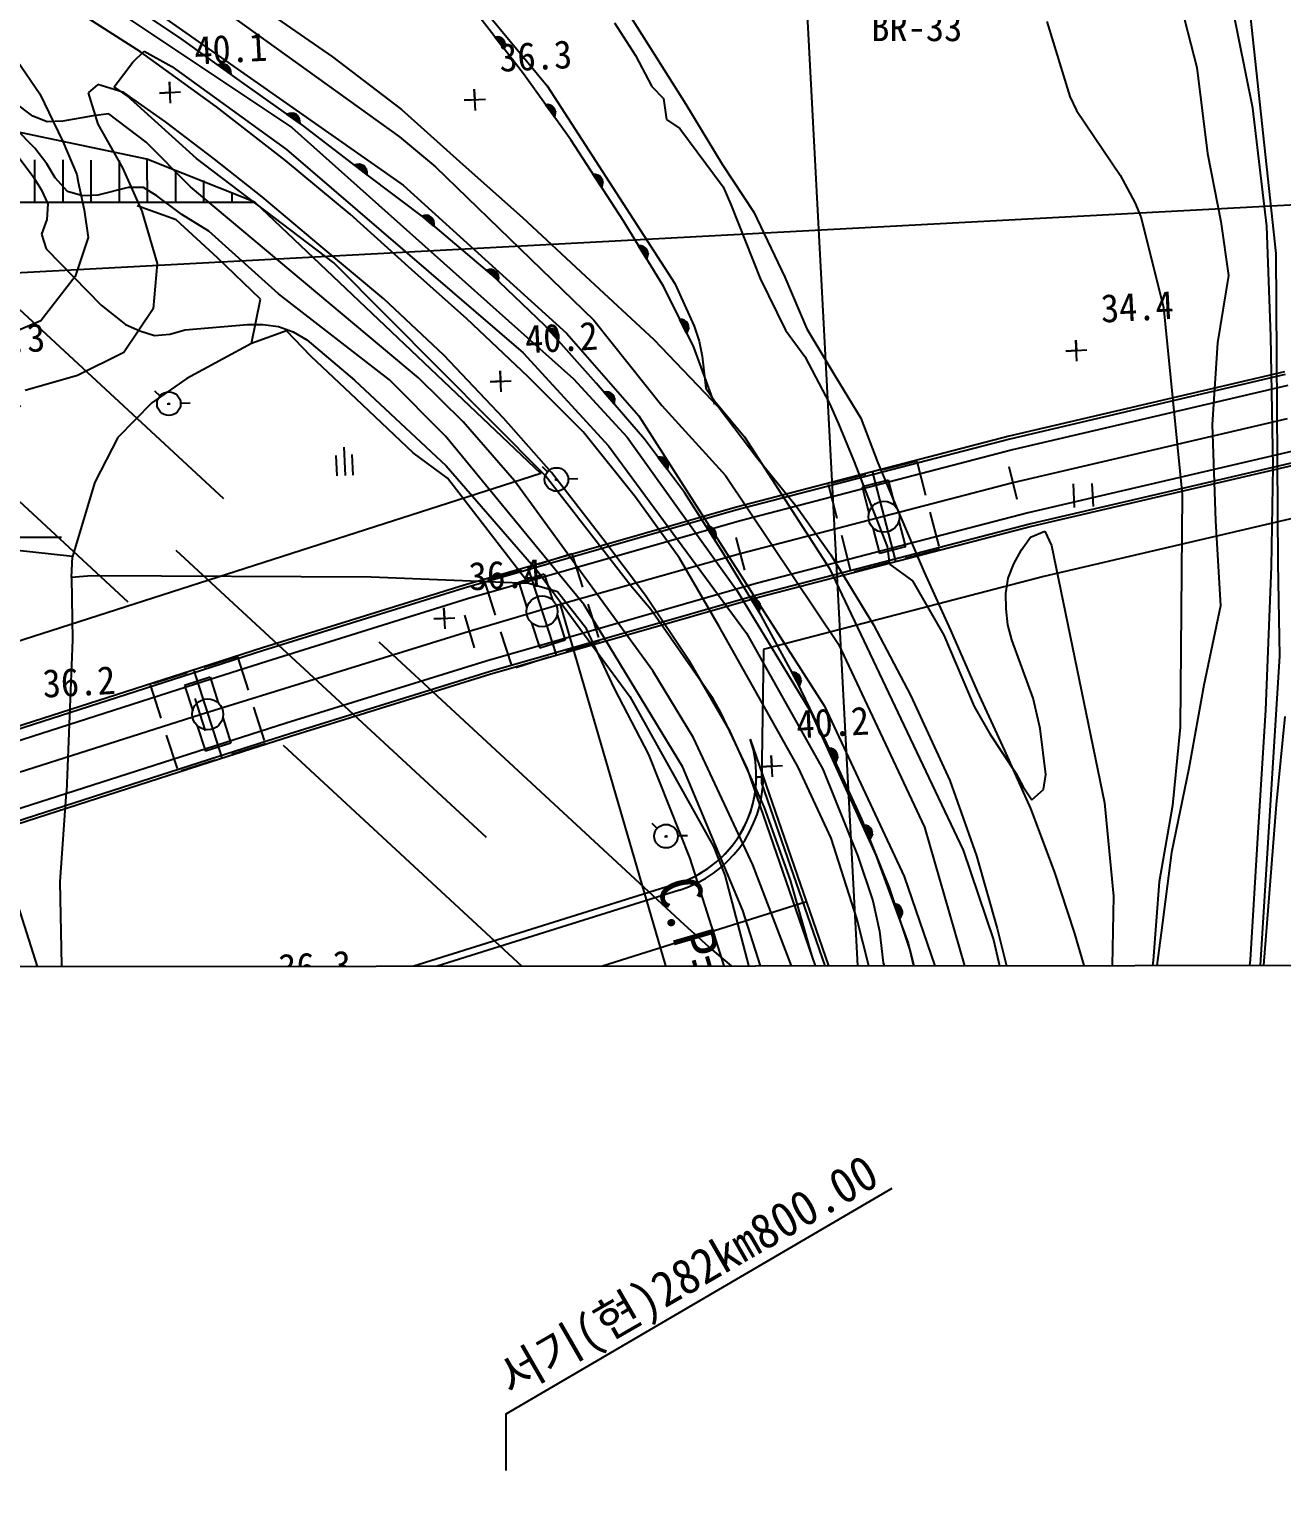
# Model space of a CAD drawing. Header units: millimetres. Extents: x 13158 to 13954, y 1103 to 1807.
# Drawn here: x 13513.9 to 13602.7, y 1363.4 to 1467.2 of the extents above; entities that cross this region are included whole.
import ezdxf
from ezdxf.enums import TextEntityAlignment as Align
from ezdxf.xclip import XClip

# ---------------------------------------------------------------- set-up
doc = ezdxf.new("R2010")
doc.units = ezdxf.units.MM
doc.header["$LTSCALE"] = 10
doc.header["$MEASUREMENT"] = 0
doc.header["$XCLIPFRAME"] = 2
doc.linetypes.add('DASHEDX2', pattern=[1.5, 1, -0.5])
doc.linetypes.add('HIDDEN', pattern=[0.375, 0.25, -0.125])
doc.layers.add('TX-PAPR', color=2, linetype='Continuous', plot=False)
for name, color, linetype in [('TZ-BASE', 253, 'Continuous'), ('TZ-LEAL', 1, 'Continuous'), ('TZ-LEAT', 3, 'Continuous')]:
    doc.layers.add(name, color=color, linetype=linetype)
doc.styles.get("Standard").update_dxf_attribs({"font": 'GulimChe.ttf'})

# ---------------------------------------------------------------- blocks, each defined once
blk = doc.blocks.new('JD-DGDHG')
at = {"layer": 'TZ-BASE'}
for p, q in [((319.22, 135.95), (337.8, -213.91)), ((220.61, 31.34, 39), (290.24, -15.22, 39)), ((248.77, 15.36, 38), (298.14, -19.31, 38)), ((271.64, 3, 37), (297.9, -15.86, 37)), ((282.36, -8.89, 38.39), (278.23, -6.09, 38.39)), ((302.72, -5.38, 36), (308.37, -12.25, 36)), ((313.22, -5.65, 32.69), (315.71, -9.58, 32.69)), ((353.07, -5.43, 32.22), (354.47, -10.95, 32.22)), ((279.5, -9.83, 39.73), (274.72, -6.78, 39.73)), ((287.85, -6.54, 35.13), (293.14, -10.19, 35.13)), ((358.46, -13.83, 35.49), (356.96, -6.45, 35.49)), ((360.11, -24.16, 34), (358.22, -6.57, 34)), ((306.69, -11.41, 35.66), (303.51, -7.3, 35.66)), ((313.15, -7.77, 35), (314.65, -10.09, 35)), ((343.84, -7.68, 34), (345.46, -13, 34)), ((272.01, -16.68, 38), (263.89, -8.46, 38)), ((286.71, -11.99, 38.39), (282.36, -8.89, 38.39)), ((305.32, -9.64, 35.66), (304.66, -8.79, 35.66)), ((305.1, -8.84, 35.66), (304.67, -8.78, 35.66)), ((304.72, -8.77, 35.66), (304.71, -8.85, 35.66)), ((305.24, -8.95, 35.66), (304.74, -8.88, 35.66)), ((304.81, -8.77, 35.66), (304.78, -8.95, 35.66)), ((305.31, -9.05, 35.66), (304.81, -8.98, 35.66)), ((304.9, -8.77, 35.66), (304.86, -9.05, 35.66)), ((305.36, -9.14, 35.66), (304.89, -9.08, 35.66)), ((304.99, -8.79, 35.66), (304.94, -9.15, 35.66)), ((305.39, -9.24, 35.66), (304.97, -9.19, 35.66)), ((305.07, -8.83, 35.66), (305.02, -9.25, 35.66)), ((305.4, -9.33, 35.66), (305.05, -9.29, 35.66)), ((305.16, -8.88, 35.66), (305.1, -9.35, 35.66)), ((305.24, -8.95, 35.66), (305.17, -9.45, 35.66)), ((305.31, -9.05, 35.66), (305.25, -9.55, 35.66)), ((305.38, -9.23, 35.66), (305.33, -9.62, 35.66)), ((270.12, -9.54, 37.35), (272.36, -12.81, 37.35)), ((278.97, -10.57, 40), (279.76, -9.78, 40)), ((284.89, -13.73, 39.73), (279.5, -9.83, 39.73)), ((279.76, -9.78, 40), (281.72, -10.88, 40)), ((293.14, -10.19, 35.13), (298.03, -13.93, 35.13)), ((305.39, -9.42, 35.66), (305.12, -9.39, 35.66)), ((305.37, -9.51, 35.66), (305.2, -9.49, 35.66)), ((305.34, -9.6, 35.66), (305.28, -9.59, 35.66)), ((314.65, -10.09, 35), (315.81, -12.29, 35)), ((315.71, -9.58, 32.69), (318.22, -13.55, 32.69)), ((537.98, -11.34), (0.03, -39.9)), ((277.63, -12.33, 40), (278.97, -10.57, 40)), ((281.72, -10.88, 40), (289.86, -16.77, 40)), ((285.91, -11.42, 38.39), (285.03, -10.79, 38.39)), ((285.47, -10.72, 38.39), (285.04, -10.79, 38.39)), ((285.08, -10.77, 38.39), (285.1, -10.84, 38.39)), ((285.63, -10.78, 38.39), (285.13, -10.86, 38.39)), ((285.17, -10.73, 38.39), (285.2, -10.91, 38.39)), ((285.74, -10.86, 38.39), (285.24, -10.94, 38.39)), ((285.26, -10.71, 38.39), (285.3, -10.99, 38.39)), ((285.81, -10.93, 38.39), (285.34, -11.01, 38.39)), ((285.35, -10.7, 38.39), (285.41, -11.06, 38.39)), ((285.44, -10.71, 38.39), (285.51, -11.13, 38.39)), ((285.86, -11.02, 38.39), (285.45, -11.09, 38.39)), ((285.54, -10.74, 38.39), (285.61, -11.21, 38.39)), ((285.9, -11.1, 38.39), (285.55, -11.16, 38.39)), ((285.63, -10.78, 38.39), (285.72, -11.28, 38.39)), ((285.92, -11.19, 38.39), (285.65, -11.23, 38.39)), ((285.74, -10.86, 38.39), (285.82, -11.35, 38.39)), ((285.93, -11.28, 38.39), (285.76, -11.31, 38.39)), ((285.85, -11.01, 38.39), (285.92, -11.39, 38.39)), ((285.92, -11.37, 38.39), (285.86, -11.38, 38.39)), ((310.04, -16.08, 35.66), (306.69, -11.41, 35.66)), ((354.47, -10.95, 32.22), (355.23, -17.06, 32.22)), ((271.86, -14.41, 39), (269.21, -12.4, 39)), ((276.47, -12.16, 37.53), (275.8, -12.74, 37.53)), ((278.33, -12.72, 37.53), (276.47, -12.16, 37.53)), ((278.55, -12.96, 40), (277.63, -12.33, 40)), ((281.64, -13.47, 40.12), (281.56, -11.97, 40.12)), ((281.56, -11.97, 40.12), (281.6, -12.72, 40.12)), ((291.01, -15.05, 38.39), (286.71, -11.99, 38.39)), ((308.37, -12.25, 36), (317.44, -26.29, 36)), ((315.81, -12.29, 35), (316.63, -13.15, 35)), ((272.36, -12.81, 37.35), (273.99, -16.21, 37.35)), ((275.8, -12.74, 37.53), (276.49, -14.98, 37.53)), ((281.27, -14.8, 37.53), (278.33, -12.72, 37.53)), ((283.49, -17.42, 40), (278.55, -12.96, 40)), ((280.85, -12.76, 40.12), (282.35, -12.68, 40.12)), ((281.6, -12.72, 40.12), (280.85, -12.76, 40.12)), ((302.49, -13.28, 36.28), (303.99, -13.2, 36.28)), ((303.24, -13.24, 36.28), (302.49, -13.28, 36.28)), ((303.28, -13.99, 36.28), (303.2, -12.49, 36.28)), ((303.2, -12.49, 36.28), (303.24, -13.24, 36.28)), ((316.63, -13.15, 35), (316.84, -14.63, 35)), ((345.46, -13, 34), (345.95, -14, 34)), ((279.96, -17.45), (265.66, -14.45)), ((272.89, -14.81, 39), (271.86, -14.41, 39)), ((276.14, -14.37, 39), (273.99, -14.76, 39)), ((277.26, -14.24, 39), (276.14, -14.37, 39)), ((279.91, -16.25, 39), (277.26, -14.24, 39)), ((289.79, -17.54, 39.73), (284.89, -13.73, 39.73)), ((290.8, -14.9, 38.39), (289.92, -14.28, 38.39)), ((290.35, -14.2, 38.39), (289.93, -14.27, 38.39)), ((289.97, -14.25, 38.39), (289.98, -14.32, 38.39)), ((290.52, -14.26, 38.39), (290.02, -14.35, 38.39)), ((290.06, -14.21, 38.39), (290.09, -14.39, 38.39)), ((290.62, -14.34, 38.39), (290.12, -14.42, 38.39)), ((290.14, -14.19, 38.39), (290.19, -14.47, 38.39)), ((290.23, -14.19, 38.39), (290.29, -14.54, 38.39)), ((290.69, -14.42, 38.39), (290.23, -14.49, 38.39)), ((290.33, -14.19, 38.39), (290.4, -14.61, 38.39)), ((290.75, -14.5, 38.39), (290.33, -14.57, 38.39)), ((290.42, -14.22, 38.39), (290.5, -14.69, 38.39)), ((290.52, -14.26, 38.39), (290.6, -14.76, 38.39)), ((290.62, -14.34, 38.39), (290.71, -14.84, 38.39)), ((290.74, -14.49, 38.39), (290.81, -14.87, 38.39)), ((298.03, -13.93, 35.13), (302.6, -18.03, 35.13)), ((308.88, -14.47, 35.66), (308.25, -13.59, 35.66)), ((308.68, -13.66, 35.66), (308.26, -13.59, 35.66)), ((308.31, -13.58, 35.66), (308.3, -13.65, 35.66)), ((308.82, -13.77, 35.66), (308.32, -13.69, 35.66)), ((308.4, -13.58, 35.66), (308.37, -13.76, 35.66)), ((308.89, -13.88, 35.66), (308.4, -13.8, 35.66)), ((308.49, -13.59, 35.66), (308.44, -13.86, 35.66)), ((308.94, -13.98, 35.66), (308.47, -13.9, 35.66)), ((308.58, -13.61, 35.66), (308.52, -13.96, 35.66)), ((308.96, -14.07, 35.66), (308.55, -14, 35.66)), ((308.66, -13.65, 35.66), (308.59, -14.07, 35.66)), ((308.97, -14.16, 35.66), (308.62, -14.11, 35.66)), ((308.74, -13.7, 35.66), (308.67, -14.17, 35.66)), ((308.96, -14.25, 35.66), (308.69, -14.21, 35.66)), ((308.82, -13.78, 35.66), (308.74, -14.27, 35.66)), ((308.94, -14.34, 35.66), (308.77, -14.31, 35.66)), ((308.9, -13.88, 35.66), (308.81, -14.38, 35.66)), ((308.9, -14.43, 35.66), (308.84, -14.42, 35.66)), ((308.96, -14.06, 35.66), (308.89, -14.44, 35.66)), ((318.22, -13.55, 32.69), (320.79, -17.8, 32.69)), ((345.95, -14, 34), (349.03, -18.6, 34)), ((359.45, -22.22, 35.49), (358.46, -13.83, 35.49)), ((269.23, -15.15, 37), (271.87, -18.66, 37)), ((273.99, -14.76, 39), (272.89, -14.81, 39)), ((276.49, -14.98, 37.53), (278.24, -18.08, 37.53)), ((284.76, -17.45, 37.53), (281.27, -14.8, 37.53)), ((290.24, -15.22, 39), (310.25, -33.04, 39)), ((290.78, -14.58, 38.39), (290.44, -14.64, 38.39)), ((290.81, -14.67, 38.39), (290.54, -14.72, 38.39)), ((290.81, -14.76, 38.39), (290.64, -14.79, 38.39)), ((290.81, -14.85, 38.39), (290.75, -14.86, 38.39)), ((295.51, -18.5, 38.39), (291.01, -15.05, 38.39)), ((316.84, -14.63, 35), (317.78, -15.27, 35)), ((317.78, -15.27, 35), (320.86, -19.43, 35)), ((273.99, -16.21, 37.35), (274.99, -18.55, 37.35)), ((283.05, -19.41, 39), (279.91, -16.25, 39)), ((297.9, -15.86, 37), (300.44, -17.99, 37)), ((313.77, -21.82, 35.66), (310.04, -16.08, 35.66)), ((271.99, -17.5), (271.99, -20.51)), ((272.85, -17.79, 38), (272.01, -16.68, 38)), ((273.99, -17.51), (273.99, -20.51)), ((275.99, -17.53), (275.99, -20.51)), ((277.99, -17.54), (277.99, -20.51)), ((279.96, -17.45), (279.97, -20.45)), ((287.63, -20.5), (279.96, -17.45)), ((293.23, -24.82, 40), (283.49, -17.42, 40)), ((288.14, -20.14, 37.53), (284.76, -17.45, 37.53)), ((294.4, -21.37, 39.73), (289.79, -17.54, 39.73)), ((289.86, -16.77, 40), (306.67, -31.21, 40)), ((355.23, -17.06, 32.22), (356.18, -21.89, 32.22)), ((271.87, -18.66, 37), (272.45, -19.62, 37)), ((273.46, -18.78, 38), (272.85, -17.79, 38)), ((274.99, -18.55, 37.35), (275.09, -19.09, 37.35)), ((278.24, -18.08, 37.53), (279.61, -21.14, 37.53)), ((281.99, -18.22), (281.99, -20.5)), ((295.57, -18.55, 38.39), (294.71, -17.89, 38.39)), ((295.14, -17.83, 38.39), (294.72, -17.89, 38.39)), ((294.76, -17.86, 38.39), (294.77, -17.93, 38.39)), ((295.31, -17.9, 38.39), (294.81, -17.96, 38.39)), ((294.85, -17.83, 38.39), (294.87, -18.01, 38.39)), ((295.41, -17.98, 38.39), (294.91, -18.04, 38.39)), ((294.94, -17.81, 38.39), (294.97, -18.09, 38.39)), ((295.48, -18.06, 38.39), (295.01, -18.12, 38.39)), ((295.03, -17.81, 38.39), (295.07, -18.17, 38.39)), ((295.53, -18.14, 38.39), (295.11, -18.2, 38.39)), ((295.12, -17.82, 38.39), (295.17, -18.24, 38.39)), ((295.21, -17.85, 38.39), (295.27, -18.32, 38.39)), ((295.56, -18.23, 38.39), (295.21, -18.27, 38.39)), ((295.31, -17.9, 38.39), (295.38, -18.4, 38.39)), ((295.58, -18.32, 38.39), (295.31, -18.35, 38.39)), ((295.41, -17.98, 38.39), (295.48, -18.48, 38.39)), ((295.59, -18.41, 38.39), (295.41, -18.43, 38.39)), ((299.8, -21.75, 38.39), (295.51, -18.5, 38.39)), ((295.58, -18.5, 38.39), (295.51, -18.51, 38.39)), ((295.52, -18.13, 38.39), (295.57, -18.52, 38.39)), ((300.44, -17.99, 37), (311.68, -28.88, 37)), ((302.6, -18.03, 35.13), (306.63, -21.6, 35.13)), ((312.22, -19.45, 35.66), (311.64, -18.54, 35.66)), ((312.07, -18.63, 35.66), (311.64, -18.54, 35.66)), ((311.69, -18.54, 35.66), (311.68, -18.61, 35.66)), ((312.2, -18.75, 35.66), (311.7, -18.65, 35.66)), ((311.78, -18.53, 35.66), (311.75, -18.71, 35.66)), ((311.87, -18.55, 35.66), (311.82, -18.82, 35.66)), ((311.96, -18.58, 35.66), (311.89, -18.93, 35.66)), ((312.04, -18.62, 35.66), (311.96, -19.03, 35.66)), ((312.12, -18.67, 35.66), (312.02, -19.14, 35.66)), ((320.79, -17.8, 32.69), (323.04, -21.21, 32.69)), ((349.03, -18.6, 34), (350.09, -20.53, 34)), ((272.45, -19.62, 37), (272.93, -20.63, 37)), ((274.33, -19.74, 38), (273.46, -18.78, 38)), ((275.09, -19.09, 37.35), (275.5, -21.06, 37.35)), ((278.63, -19.47, 38), (276.49, -20.01, 38)), ((279.72, -19.46, 38), (278.63, -19.47, 38)), ((280.67, -20.05, 38), (279.72, -19.46, 38)), ((299.25, -32.97, 39), (283.05, -19.41, 39)), ((283.99, -18.98), (283.99, -20.5)), ((298.14, -19.31, 38), (309.74, -29.8, 38)), ((312.27, -18.86, 35.66), (311.77, -18.75, 35.66)), ((312.3, -18.96, 35.66), (311.84, -18.86, 35.66)), ((312.32, -19.05, 35.66), (311.91, -18.97, 35.66)), ((312.33, -19.15, 35.66), (311.98, -19.07, 35.66)), ((312.31, -19.24, 35.66), (312.05, -19.18, 35.66)), ((312.2, -18.75, 35.66), (312.09, -19.25, 35.66)), ((312.29, -19.32, 35.66), (312.12, -19.29, 35.66)), ((312.27, -18.86, 35.66), (312.16, -19.35, 35.66)), ((312.25, -19.41, 35.66), (312.19, -19.39, 35.66)), ((312.32, -19.04, 35.66), (312.24, -19.42, 35.66)), ((320.86, -19.43, 35), (321.4, -20.67, 35)), ((173.88, -20.6), (287.63, -20.5)), ((272.93, -20.63, 37), (272.87, -21.74, 37)), ((275.39, -20.06, 38), (274.33, -19.74, 38)), ((276.49, -20.01, 38), (275.39, -20.06, 38)), ((282.04, -21.76, 37), (279.28, -20.76, 37)), ((282.43, -21.39, 38), (280.67, -20.05, 38)), ((285.99, -19.84), (285.99, -20.5)), ((287.63, -20.5), (307.93, -39.77)), ((292.19, -23.53, 37.53), (288.14, -20.14, 37.53)), ((321.4, -20.67, 35), (323.5, -25.93, 35)), ((350.09, -20.53, 34), (350.5, -21.55, 34)), ((272.87, -21.74, 37), (272.48, -22.77, 37)), ((275.5, -21.06, 37.35), (275.79, -23.01, 37.35)), ((279.61, -21.14, 37.53), (280.69, -24.87, 37.53)), ((284.98, -24.47, 37), (282.04, -21.76, 37)), ((284.36, -22.56, 38), (282.43, -21.39, 38)), ((298.77, -25.31, 39.73), (294.4, -21.37, 39.73)), ((300.33, -22.2, 38.39), (299.5, -21.5, 38.39)), ((299.94, -21.46, 38.39), (299.51, -21.5, 38.39)), ((299.55, -21.48, 38.39), (299.56, -21.55, 38.39)), ((300.1, -21.54, 38.39), (299.59, -21.58, 38.39)), ((299.64, -21.45, 38.39), (299.65, -21.63, 38.39)), ((300.19, -21.62, 38.39), (299.69, -21.66, 38.39)), ((299.73, -21.44, 38.39), (299.75, -21.72, 38.39)), ((300.26, -21.7, 38.39), (299.79, -21.75, 38.39)), ((304.45, -25.66, 38.39), (299.8, -21.75, 38.39)), ((299.82, -21.44, 38.39), (299.85, -21.8, 38.39)), ((300.31, -21.79, 38.39), (299.89, -21.83, 38.39)), ((299.91, -21.45, 38.39), (299.95, -21.88, 38.39)), ((300, -21.49, 38.39), (300.05, -21.96, 38.39)), ((300.1, -21.54, 38.39), (300.14, -22.04, 38.39)), ((300.2, -21.62, 38.39), (300.24, -22.12, 38.39)), ((300.3, -21.78, 38.39), (300.33, -22.17, 38.39)), ((306.63, -21.6, 35.13), (311.1, -25.75, 35.13)), ((323.04, -21.21, 32.69), (325.25, -25.83, 32.69)), ((350.5, -21.55, 34), (352.11, -27.96, 34)), ((272.48, -22.77, 37), (272.82, -23.83, 37)), ((289.3, -27.02, 38), (284.36, -22.56, 38)), ((300.34, -21.88, 38.39), (299.98, -21.91, 38.39)), ((300.35, -21.97, 38.39), (300.08, -21.99, 38.39)), ((300.35, -22.06, 38.39), (300.18, -22.07, 38.39)), ((300.34, -22.15, 38.39), (300.28, -22.16, 38.39)), ((316.64, -26.51, 35.66), (313.77, -21.82, 35.66)), ((356.18, -21.89, 32.22), (356.73, -25.72, 32.22)), ((359.74, -30.03, 35.49), (359.45, -22.22, 35.49)), ((272.82, -23.83, 37), (276.72, -27.82, 37)), ((275.79, -23.01, 37.35), (274.86, -25.79, 37.35)), ((296.77, -27.37, 37.53), (292.19, -23.53, 37.53)), ((315.42, -24.52, 35.66), (314.86, -23.6, 35.66)), ((315.29, -23.7, 35.66), (314.87, -23.6, 35.66)), ((314.92, -23.6, 35.66), (314.9, -23.67, 35.66)), ((315.41, -23.83, 35.66), (314.92, -23.71, 35.66)), ((315.01, -23.6, 35.66), (314.97, -23.78, 35.66)), ((315.48, -23.93, 35.66), (314.99, -23.82, 35.66)), ((315.1, -23.62, 35.66), (315.03, -23.89, 35.66)), ((315.18, -23.64, 35.66), (315.1, -23.99, 35.66)), ((315.26, -23.69, 35.66), (315.17, -24.1, 35.66)), ((315.34, -23.75, 35.66), (315.23, -24.21, 35.66)), ((315.42, -23.83, 35.66), (315.3, -24.32, 35.66)), ((280.69, -24.87, 37.53), (280.4, -28.09, 37.53)), ((288.02, -27.39, 37), (284.98, -24.47, 37)), ((308.24, -39.9, 40), (293.23, -24.82, 40)), ((315.52, -24.04, 35.66), (315.06, -23.93, 35.66)), ((315.53, -24.13, 35.66), (315.12, -24.03, 35.66)), ((315.53, -24.22, 35.66), (315.19, -24.14, 35.66)), ((315.52, -24.31, 35.66), (315.26, -24.25, 35.66)), ((315.49, -24.4, 35.66), (315.32, -24.36, 35.66)), ((315.48, -23.94, 35.66), (315.36, -24.43, 35.66)), ((315.45, -24.48, 35.66), (315.39, -24.47, 35.66)), ((315.53, -24.12, 35.66), (315.44, -24.5, 35.66)), ((360.25, -46.13, 34), (360.11, -24.16, 34)), ((274.86, -25.79, 37.35), (272.43, -28.92, 37.35)), ((302.68, -28.79, 39.73), (298.77, -25.31, 39.73)), ((304.56, -25.32, 38.39), (304.12, -25.33, 38.39)), ((304.89, -26.08, 38.39), (304.12, -25.34, 38.39)), ((304.17, -25.32, 38.39), (304.17, -25.39, 38.39)), ((304.71, -25.41, 38.39), (304.21, -25.42, 38.39)), ((304.26, -25.29, 38.39), (304.26, -25.48, 38.39)), ((304.8, -25.5, 38.39), (304.3, -25.51, 38.39)), ((304.35, -25.29, 38.39), (304.36, -25.56, 38.39)), ((304.86, -25.59, 38.39), (304.39, -25.6, 38.39)), ((304.44, -25.29, 38.39), (304.45, -25.65, 38.39)), ((308.2, -29.27, 38.39), (304.45, -25.66, 38.39)), ((304.9, -25.68, 38.39), (304.48, -25.69, 38.39)), ((304.53, -25.32, 38.39), (304.54, -25.74, 38.39)), ((304.93, -25.77, 38.39), (304.57, -25.77, 38.39)), ((304.62, -25.35, 38.39), (304.63, -25.83, 38.39)), ((304.93, -25.86, 38.39), (304.66, -25.86, 38.39)), ((304.71, -25.41, 38.39), (304.72, -25.92, 38.39)), ((304.93, -25.95, 38.39), (304.76, -25.95, 38.39)), ((304.8, -25.5, 38.39), (304.81, -26.01, 38.39)), ((304.9, -25.67, 38.39), (304.9, -26.06, 38.39)), ((311.1, -25.75, 35.13), (315.93, -30.26, 35.13)), ((323.5, -25.93, 35), (325.29, -29.59, 35)), ((325.25, -25.83, 32.69), (326.8, -29.5, 32.69)), ((356.73, -25.72, 32.22), (355.95, -30.5, 32.22)), ((304.91, -26.04, 38.39), (304.85, -26.04, 38.39)), ((318.78, -30.81, 35.66), (316.64, -26.51, 35.66)), ((317.44, -26.29, 36), (318.81, -29.32, 36)), ((276.72, -27.82, 37), (278.45, -29.2, 37)), ((287.39, -30.54, 37), (288.02, -27.39, 37)), ((297.18, -33.13, 38), (289.3, -27.02, 38)), ((301.03, -31.36, 37.53), (296.77, -27.37, 37.53)), ((352.11, -27.96, 34), (353.43, -41.26, 34)), ((272.43, -28.92, 37.35), (268.27, -30.71, 37.35)), ((280.4, -28.09, 37.53), (278.33, -31.18, 37.53)), ((307.03, -32.91, 39.73), (302.68, -28.79, 39.73)), ((311.68, -28.88, 37), (316.51, -34.93, 37)), ((318.27, -29.8, 35.66), (317.79, -28.83, 35.66)), ((318.21, -28.97, 35.66), (317.8, -28.83, 35.66)), ((317.85, -28.83, 35.66), (317.83, -28.9, 35.66)), ((318.33, -29.1, 35.66), (317.85, -28.94, 35.66)), ((317.94, -28.84, 35.66), (317.88, -29.01, 35.66)), ((318.38, -29.22, 35.66), (317.91, -29.05, 35.66)), ((318.03, -28.86, 35.66), (317.94, -29.13, 35.66)), ((318.11, -28.9, 35.66), (318, -29.24, 35.66)), ((318.19, -28.95, 35.66), (318.05, -29.35, 35.66)), ((318.26, -29.02, 35.66), (318.11, -29.47, 35.66)), ((278.45, -29.2, 37), (279.45, -29.64, 37)), ((279.45, -29.64, 37), (280.51, -29.96, 37)), ((280.51, -29.96, 37), (281.6, -29.87, 37)), ((281.6, -29.87, 37), (282.67, -29.57, 37)), ((282.67, -29.57, 37), (287.09, -29.18, 37)), ((287.09, -29.18, 37), (288.19, -29.2, 37)), ((289.86, -29.63, 36.91), (287.39, -30.54, 36.91)), ((288.19, -29.2, 37), (289.31, -29.33, 37)), ((289.31, -29.33, 37), (290.34, -29.72, 37)), ((291.6, -31.45, 36.91), (289.86, -29.63, 36.91)), ((290.34, -29.72, 37), (291.32, -30.27, 37)), ((311.85, -33.36, 38.39), (308.2, -29.27, 38.39)), ((309.14, -30.32, 38.39), (308.42, -29.52, 38.39)), ((308.86, -29.54, 38.39), (308.43, -29.51, 38.39)), ((308.47, -29.5, 38.39), (308.47, -29.57, 38.39)), ((309.01, -29.64, 38.39), (308.5, -29.61, 38.39)), ((308.57, -29.48, 38.39), (308.56, -29.67, 38.39)), ((309.09, -29.73, 38.39), (308.59, -29.7, 38.39)), ((308.66, -29.48, 38.39), (308.64, -29.76, 38.39)), ((309.14, -29.82, 38.39), (308.67, -29.8, 38.39)), ((308.75, -29.5, 38.39), (308.72, -29.86, 38.39)), ((309.18, -29.92, 38.39), (308.76, -29.89, 38.39)), ((308.83, -29.53, 38.39), (308.81, -29.95, 38.39)), ((309.19, -30.01, 38.39), (308.84, -29.99, 38.39)), ((308.92, -29.57, 38.39), (308.89, -30.05, 38.39)), ((309.2, -30.1, 38.39), (308.93, -30.08, 38.39)), ((309.01, -29.64, 38.39), (308.98, -30.14, 38.39)), ((309.09, -29.73, 38.39), (309.06, -30.24, 38.39)), ((309.17, -29.9, 38.39), (309.15, -30.3, 38.39)), ((309.74, -29.8, 38), (314.87, -35.67, 38)), ((318.41, -29.32, 35.66), (317.96, -29.17, 35.66)), ((318.42, -29.42, 35.66), (318.02, -29.28, 35.66)), ((318.41, -29.51, 35.66), (318.08, -29.4, 35.66)), ((318.39, -29.6, 35.66), (318.13, -29.51, 35.66)), ((318.33, -29.1, 35.66), (318.17, -29.58, 35.66)), ((318.35, -29.68, 35.66), (318.19, -29.62, 35.66)), ((318.38, -29.22, 35.66), (318.22, -29.7, 35.66)), ((318.31, -29.76, 35.66), (318.25, -29.74, 35.66)), ((318.42, -29.4, 35.66), (318.29, -29.78, 35.66)), ((318.81, -29.32, 36), (319.15, -30.38, 36)), ((325.29, -29.59, 35), (326.65, -31.47, 35)), ((326.8, -29.5, 32.69), (328.79, -32.8, 32.69)), ((359.91, -39.28, 35.49), (359.74, -30.03, 35.49)), ((287.39, -30.54, 36.91), (282.8, -33.03, 36.91)), ((291.32, -30.27, 37), (294.69, -33.15, 37)), ((309.18, -30.19, 38.39), (309.01, -30.18, 38.39)), ((309.16, -30.28, 38.39), (309.1, -30.27, 38.39)), ((315.93, -30.26, 35.13), (320.57, -35.1, 35.13)), ((320.27, -34.87, 35.66), (318.78, -30.81, 35.66)), ((319.15, -30.38, 36), (319.38, -31.45, 36)), ((345.19, -31.08, 34.4), (346.68, -31, 34.4)), ((345.94, -31.04, 34.4), (345.19, -31.08, 34.4)), ((345.97, -31.79, 34.4), (345.9, -30.3, 34.4)), ((345.9, -30.3, 34.4), (345.94, -31.04, 34.4)), ((355.95, -30.5, 32.22), (355.58, -36.29, 32.22)), ((278.33, -31.18, 37.53), (275.03, -32.8, 37.53)), ((294.84, -34.49, 36.91), (291.6, -31.45, 36.91)), ((305.28, -35.83, 37.53), (301.03, -31.36, 37.53)), ((306.67, -31.21, 40), (312.73, -37.81, 40)), ((319.38, -31.45, 36), (319.63, -33.7, 36)), ((326.65, -31.47, 35), (328.42, -34.8, 35)), ((275.03, -32.8, 37.53), (271.31, -33.88, 37.53)), ((282.8, -33.03, 36.91), (280.32, -34.75, 36.91)), ((294.69, -33.15, 37), (301.2, -39.23, 37)), ((301.15, -37.11, 38), (297.18, -33.13, 38)), ((302.42, -36.09, 39), (299.25, -32.97, 39)), ((304.32, -33.26, 40.17), (305.82, -33.18, 40.17)), ((305.11, -33.97, 40.17), (305.03, -32.47, 40.17)), ((305.03, -32.47, 40.17), (305.07, -33.22, 40.17)), ((310.92, -36.8, 39.73), (307.03, -32.91, 39.73)), ((310.25, -33.04, 39), (314.05, -37.19, 39)), ((328.79, -32.8, 32.69), (330.64, -35.85, 32.69)), ((360.71, -32.56), (341.16, -37.12)), ((360.76, -32.75), (341.21, -37.32)), ((280.5, -33.89, 36.77), (280.89, -34.26, 36.77)), ((305.07, -33.22, 40.17), (304.32, -33.26, 40.17)), ((315.27, -37.33, 38.39), (311.85, -33.36, 38.39)), ((313.11, -34.82, 38.39), (312.4, -34, 38.39)), ((312.84, -34.03, 38.39), (312.41, -34, 38.39)), ((312.46, -33.99, 38.39), (312.45, -34.06, 38.39)), ((312.99, -34.13, 38.39), (312.48, -34.1, 38.39)), ((312.55, -33.97, 38.39), (312.54, -34.16, 38.39)), ((313.07, -34.23, 38.39), (312.57, -34.19, 38.39)), ((312.64, -33.98, 38.39), (312.62, -34.25, 38.39)), ((312.73, -33.99, 38.39), (312.7, -34.35, 38.39)), ((312.82, -34.02, 38.39), (312.78, -34.45, 38.39)), ((312.9, -34.07, 38.39), (312.87, -34.54, 38.39)), ((312.99, -34.14, 38.39), (312.95, -34.64, 38.39)), ((313.07, -34.23, 38.39), (313.03, -34.74, 38.39)), ((319.63, -33.7, 36), (320.25, -34.62, 36)), ((360.93, -33.53), (341.4, -38.09)), ((280.32, -34.75, 36.91), (277.89, -37.22, 36.91)), ((281.41, -34.81, 36.77), (281.62, -34.82, 36.77)), ((281.52, -34.74, 36.77), (281.53, -34.9, 36.77)), ((282.36, -34.77, 36.77), (283.04, -34.75, 36.77)), ((298.86, -38.29, 36.91), (294.84, -34.49, 36.91)), ((313.12, -34.32, 38.39), (312.65, -34.29, 38.39)), ((313.15, -34.42, 38.39), (312.73, -34.39, 38.39)), ((313.17, -34.51, 38.39), (312.82, -34.48, 38.39)), ((313.17, -34.6, 38.39), (312.9, -34.58, 38.39)), ((313.16, -34.69, 38.39), (312.98, -34.67, 38.39)), ((313.13, -34.78, 38.39), (313.06, -34.77, 38.39)), ((313.15, -34.4, 38.39), (313.12, -34.8, 38.39)), ((316.51, -34.93, 37), (321.03, -39.91, 37)), ((320.25, -34.62, 36), (322.37, -37.16, 36)), ((320.57, -35.1, 35.13), (323.26, -38.63, 35.13)), ((328.42, -34.8, 35), (329.06, -36.25, 35)), ((306.05, -40.29, 39), (302.42, -36.09, 39)), ((308.68, -39.69, 37.53), (305.28, -35.83, 37.53)), ((314.87, -35.67, 38), (328.05, -56.27, 38)), ((329.06, -36.25, 35), (330.11, -38.81, 35)), ((330.64, -35.85, 32.69), (331.84, -39.01, 32.69)), ((360.9, -35.88), (341.42, -40.43)), ((355.58, -36.29, 32.22), (355.81, -43.12, 32.22)), ((277.89, -37.22, 36.91), (276.27, -40.37, 36.91)), ((311, -49.08, 38), (301.15, -37.11, 38)), ((314.63, -41.44, 39.73), (310.92, -36.8, 39.73)), ((314.05, -37.19, 39), (321.85, -48.1, 39)), ((318.11, -41.11, 38.39), (315.27, -37.33, 38.39)), ((341.16, -37.12), (321.72, -42.18)), ((341.21, -37.32), (321.77, -42.37)), ((322.37, -37.16, 36), (328.41, -46.52, 36)), ((293.93, -37.89, 37.11), (294.04, -39.9, 37.11)), ((301.3, -40.1, 36.91), (298.86, -38.29, 36.91)), ((312.73, -37.81, 40), (322.52, -51.11, 40)), ((341.4, -38.09), (321.99, -43.14)), ((361.92, -38.03), (342.5, -42.56)), ((293.37, -38.49, 37.11), (293.45, -39.93, 37.11)), ((294.6, -39.89, 37.11), (294.52, -38.42, 37.11)), ((301.2, -39.23, 37), (307.73, -46.74, 37)), ((308.01, -39.27, 40.08), (308.4, -39.64, 40.08)), ((316.88, -39.48, 38.39), (316.23, -38.62, 38.39)), ((316.67, -38.68, 38.39), (316.24, -38.62, 38.39)), ((316.29, -38.61, 38.39), (316.28, -38.68, 38.39)), ((316.81, -38.79, 38.39), (316.31, -38.72, 38.39)), ((316.38, -38.6, 38.39), (316.36, -38.78, 38.39)), ((316.88, -38.89, 38.39), (316.39, -38.82, 38.39)), ((316.47, -38.61, 38.39), (316.43, -38.88, 38.39)), ((316.93, -38.99, 38.39), (316.46, -38.92, 38.39)), ((316.56, -38.63, 38.39), (316.51, -38.98, 38.39)), ((316.96, -39.08, 38.39), (316.54, -39.02, 38.39)), ((316.65, -38.66, 38.39), (316.59, -39.08, 38.39)), ((316.96, -39.17, 38.39), (316.62, -39.12, 38.39)), ((316.73, -38.72, 38.39), (316.66, -39.19, 38.39)), ((316.96, -39.26, 38.39), (316.69, -39.22, 38.39)), ((316.81, -38.79, 38.39), (316.74, -39.29, 38.39)), ((316.94, -39.35, 38.39), (316.77, -39.33, 38.39)), ((316.89, -38.89, 38.39), (316.82, -39.39, 38.39)), ((316.91, -39.44, 38.39), (316.84, -39.43, 38.39)), ((316.95, -39.07, 38.39), (316.9, -39.46, 38.39)), ((323.26, -38.63, 35.13), (326.07, -42.12, 35.13)), ((330.11, -38.81, 35), (331.16, -41.49, 35)), ((331.84, -39.01, 32.69), (333.25, -42.4, 32.69)), ((341.14, -39.26), (341.71, -41.59)), ((362.09, -38.81), (342.69, -43.34)), ((362.13, -39), (342.74, -43.53)), ((359.77, -46.37, 35.49), (359.91, -39.28, 35.49)), ((307.93, -39.77), (265.59, -53.36)), ((276.27, -40.37, 36.91), (274.67, -45.65, 36.91)), ((307.06, -47.58, 36.91), (301.3, -40.1, 36.91)), ((315.86, -53.77, 39), (306.05, -40.29, 39)), ((314.3, -47.75, 40), (308.24, -39.9, 40)), ((312.33, -44.41, 37.53), (308.68, -39.69, 37.53)), ((308.92, -40.2, 40.08), (309.12, -40.21, 40.08)), ((309.03, -40.12, 40.08), (309.04, -40.28, 40.08)), ((309.87, -40.15, 40.08), (310.54, -40.13, 40.08)), ((321.03, -39.91, 37), (329.06, -51.87, 37)), ((341.42, -40.43), (322.07, -45.46)), ((331.45, -39.7), (333.09, -45.99)), ((347.03, -40.47, 34.55), (347.12, -42.11, 34.55)), ((317.76, -45.77, 39.73), (314.63, -41.44, 39.73)), ((320.87, -45.42, 38.39), (318.11, -41.11, 38.39)), ((331.16, -41.49, 35), (332.51, -44.94, 35)), ((345.81, -42.18, 34.55), (345.72, -40.51, 34.55)), ((353.43, -41.26, 34), (353.29, -57.77, 34)), ((321.72, -42.18), (302.42, -47.71)), ((321.77, -42.37), (302.48, -47.91)), ((326.07, -42.12, 35.13), (328.51, -45.54, 35.13)), ((333.25, -42.4, 32.69), (335.14, -46.77, 32.69)), ((321.99, -43.14), (302.71, -48.67)), ((320.25, -44.44, 38.39), (319.67, -43.53, 38.39)), ((320.09, -43.62, 38.39), (319.67, -43.53, 38.39)), ((319.72, -43.53, 38.39), (319.71, -43.6, 38.39)), ((319.81, -43.53, 38.39), (319.78, -43.7, 38.39)), ((319.9, -43.54, 38.39), (319.84, -43.81, 38.39)), ((319.99, -43.57, 38.39), (319.91, -43.92, 38.39)), ((342.5, -42.56), (323.2, -47.58)), ((342.69, -43.34), (323.41, -48.35)), ((342.74, -43.53), (323.46, -48.54)), ((355.81, -43.12, 32.22), (356.16, -49.16, 32.22)), ((273.91, -44.31), (223.22, -44.35)), ((315.35, -48.43, 37.53), (312.33, -44.41, 37.53)), ((320.23, -43.75, 38.39), (319.73, -43.64, 38.39)), ((320.29, -43.85, 38.39), (319.8, -43.74, 38.39)), ((320.33, -43.95, 38.39), (319.87, -43.85, 38.39)), ((320.35, -44.05, 38.39), (319.94, -43.96, 38.39)), ((320.07, -43.61, 38.39), (319.98, -44.03, 38.39)), ((320.35, -44.14, 38.39), (320.01, -44.07, 38.39)), ((320.15, -43.67, 38.39), (320.05, -44.13, 38.39)), ((320.34, -44.23, 38.39), (320.08, -44.17, 38.39)), ((320.23, -43.75, 38.39), (320.12, -44.24, 38.39)), ((320.31, -44.32, 38.39), (320.14, -44.28, 38.39)), ((320.3, -43.86, 38.39), (320.19, -44.35, 38.39)), ((320.27, -44.4, 38.39), (320.21, -44.39, 38.39)), ((320.35, -44.04, 38.39), (320.26, -44.42, 38.39)), ((321.75, -44.3), (322.38, -46.62)), ((342.04, -45.19, 35), (342.67, -44.28, 35)), ((342.67, -44.28, 35), (343.69, -43.87, 35)), ((343.69, -43.87, 35), (344.17, -44.88, 35)), ((274.67, -45.65, 36.53), (266.73, -44.79, 36.53)), ((274.62, -47.15, 36.53), (274.67, -45.65, 36.53)), ((322.07, -45.46), (309.3, -49.07)), ((323.57, -49.84, 38.39), (320.87, -45.42, 38.39)), ((328.51, -45.54, 35.13), (331.53, -50.51, 35.13)), ((332.51, -44.94, 35), (332.66, -46.2, 35)), ((341.49, -46.17, 35), (342.04, -45.19, 35)), ((344.17, -44.88, 35), (347.92, -63.14, 35)), ((307.01, -46.45), (309, -52.64)), ((320.58, -50.62, 39.73), (317.76, -45.77, 39.73)), ((328.41, -46.52, 36), (337.9, -66.51, 36)), ((332.66, -46.2, 35), (334.3, -47.39, 35)), ((341.1, -47.2, 35), (341.49, -46.17, 35)), ((359.38, -56.56, 35.49), (359.77, -46.37, 35.49)), ((360.37, -52.71, 34), (360.25, -46.13, 34)), ((276.03, -47.03, 37.48), (274.62, -47.15, 37.48)), ((274.62, -47.15, 37.48), (274.68, -51.58, 37.48)), ((295.87, -47.13, 37.48), (276.03, -47.03, 37.48)), ((302.42, -47.71), (288.17, -52.14)), ((307.06, -47.58, 37.48), (295.87, -47.13, 37.48)), ((323.2, -47.58), (304.03, -53.08)), ((309.1, -48.16, 37.48), (307.06, -47.58, 37.48)), ((307.73, -46.74, 37), (314.24, -55.6, 37)), ((315.73, -49.42, 40), (314.3, -47.75, 40)), ((334.3, -47.39, 35), (336.53, -51.24, 35)), ((335.14, -46.77, 32.69), (336.99, -50.88, 32.69)), ((340.93, -48.29, 35), (341.1, -47.2, 35)), ((302.48, -47.91), (288.23, -52.33)), ((302.71, -48.67), (288.47, -53.1)), ((323.41, -48.35), (304.26, -53.85)), ((323.46, -48.54), (304.31, -54.04)), ((311.16, -50.78, 37.48), (309.1, -48.16, 37.48)), ((318.49, -53.13, 37.53), (315.35, -48.43, 37.53)), ((321.85, -48.1, 39), (327.08, -56.71, 39)), ((323.4, -49.55, 38.39), (322.83, -48.63, 38.39)), ((323.26, -48.73, 38.39), (322.84, -48.63, 38.39)), ((322.89, -48.62, 38.39), (322.87, -48.69, 38.39)), ((323.39, -48.85, 38.39), (322.9, -48.73, 38.39)), ((322.98, -48.62, 38.39), (322.94, -48.8, 38.39)), ((323.07, -48.64, 38.39), (323.01, -48.91, 38.39)), ((323.16, -48.67, 38.39), (323.07, -49.02, 38.39)), ((323.24, -48.71, 38.39), (323.14, -49.13, 38.39)), ((323.32, -48.77, 38.39), (323.21, -49.24, 38.39)), ((340.94, -49.38, 35), (340.93, -48.29, 35)), ((301.12, -50.8, 36.39), (301.04, -49.31, 36.39)), ((301.04, -49.31, 36.39), (301.08, -50.06, 36.39)), ((309.3, -49.07), (302.84, -50.98)), ((309.3, -49.07), (328.72, -115.7)), ((317.99, -60.6, 38), (311, -49.08, 38)), ((320.16, -55.77, 40), (315.73, -49.42, 40)), ((323.45, -48.96, 38.39), (322.97, -48.84, 38.39)), ((323.49, -49.06, 38.39), (323.03, -48.95, 38.39)), ((323.51, -49.16, 38.39), (323.1, -49.06, 38.39)), ((323.51, -49.25, 38.39), (323.16, -49.17, 38.39)), ((323.49, -49.34, 38.39), (323.23, -49.28, 38.39)), ((323.39, -48.85, 38.39), (323.27, -49.34, 38.39)), ((323.47, -49.43, 38.39), (323.3, -49.39, 38.39)), ((323.46, -48.96, 38.39), (323.34, -49.45, 38.39)), ((323.42, -49.51, 38.39), (323.36, -49.49, 38.39)), ((323.51, -49.14, 38.39), (323.41, -49.53, 38.39)), ((341.07, -50.5, 35), (340.94, -49.38, 35)), ((356.16, -49.16, 32.22), (354.97, -54.79, 32.22)), ((300.33, -50.09, 36.39), (301.82, -50.02, 36.39)), ((301.08, -50.06, 36.39), (300.33, -50.09, 36.39)), ((302.5, -49.83), (303.19, -52.13)), ((313.14, -55.03, 37.48), (311.16, -50.78, 37.48)), ((323.24, -55.34, 39.73), (320.58, -50.62, 39.73)), ((326.08, -54.5, 38.39), (323.57, -49.84, 38.39)), ((331.53, -50.51, 35.13), (334.15, -55.49, 35.13)), ((341.34, -51.57, 35), (341.07, -50.5, 35)), ((274.68, -51.58, 37.48), (274.25, -62.37, 37.48)), ((302.84, -50.98), (283.74, -56.89)), ((322.52, -51.11, 40), (327.94, -60.75, 40)), ((329.06, -51.87, 37), (335.15, -64.88, 37)), ((336.53, -51.24, 35), (338.68, -56.31, 35)), ((336.99, -50.88, 32.69), (338.88, -55.21, 32.69)), ((342.87, -55.72, 35), (341.34, -51.57, 35)), ((288.17, -52.14), (283.11, -53.77)), ((288.23, -52.33), (283.17, -53.96)), ((358.64, -80.39, 34), (360.37, -52.71, 34)), ((283.11, -53.77), (264.23, -59.82)), ((283.17, -53.96), (264.29, -60.02)), ((283.29, -53.76), (285.27, -59.95)), ((288.47, -53.1), (283.41, -54.72)), ((304.03, -53.08), (289.85, -57.48)), ((304.26, -53.85), (290.1, -58.25)), ((318.75, -58.53, 39), (315.86, -53.77, 39)), ((321.36, -58.08, 37.53), (318.49, -53.13, 37.53)), ((326.25, -54.83, 38.39), (325.74, -53.87, 38.39)), ((326.16, -54, 38.39), (325.75, -53.87, 38.39)), ((325.8, -53.87, 38.39), (325.78, -53.94, 38.39)), ((325.89, -53.88, 38.39), (325.84, -54.05, 38.39)), ((325.98, -53.9, 38.39), (325.9, -54.17, 38.39)), ((326.06, -53.93, 38.39), (325.96, -54.28, 38.39)), ((283.41, -54.72), (264.54, -60.78)), ((304.31, -54.04), (290.16, -58.44)), ((326.29, -54.13, 38.39), (325.8, -53.98, 38.39)), ((326.34, -54.24, 38.39), (325.86, -54.09, 38.39)), ((326.37, -54.34, 38.39), (325.92, -54.21, 38.39)), ((326.39, -54.44, 38.39), (325.98, -54.32, 38.39)), ((326.14, -53.98, 38.39), (326.02, -54.39, 38.39)), ((326.38, -54.53, 38.39), (326.04, -54.43, 38.39)), ((326.22, -54.05, 38.39), (326.08, -54.5, 38.39)), ((328.52, -59.57, 38.39), (326.08, -54.5, 38.39)), ((326.36, -54.62, 38.39), (326.1, -54.54, 38.39)), ((326.29, -54.13, 38.39), (326.14, -54.61, 38.39)), ((326.33, -54.71, 38.39), (326.16, -54.66, 38.39)), ((326.35, -54.24, 38.39), (326.2, -54.73, 38.39)), ((326.28, -54.79, 38.39), (326.22, -54.77, 38.39)), ((326.39, -54.43, 38.39), (326.27, -54.8, 38.39)), ((354.97, -54.79, 32.22), (353.91, -60.7, 32.22)), ((283.37, -55.74), (284.1, -58.03)), ((315.58, -59.7, 37.48), (313.14, -55.03, 37.48)), ((314.24, -55.6, 37), (320.17, -66.25, 37)), ((320.7, -56.73, 40), (320.16, -55.77, 40)), ((326.19, -60.61, 39.73), (323.24, -55.34, 39.73)), ((334.15, -55.49, 35.13), (336.96, -61.55, 35.13)), ((338.88, -55.21, 32.69), (340.82, -59.43, 32.69)), ((343.37, -57.87, 35), (342.87, -55.72, 35)), ((283.74, -56.89), (268.05, -61.9)), ((322.59, -60.74, 40), (320.7, -56.73, 40)), ((327.08, -56.71, 39), (331.71, -66.85, 39)), ((328.05, -56.27, 38), (333.71, -68.38, 38)), ((338.68, -56.31, 35), (339.78, -58.24, 35)), ((358.83, -65.24, 35.49), (359.38, -56.56, 35.49)), ((360.13, -63.25, 34.69), (360.74, -57.02, 34.69)), ((289.85, -57.48), (284.82, -59.1)), ((323.8, -63.48, 37.53), (321.36, -58.08, 37.53)), ((343.77, -61.12, 35), (343.37, -57.87, 35)), ((353.29, -57.77, 34), (352.75, -63.33, 34)), ((284.82, -59.1), (265.94, -65.16)), ((290.1, -58.25), (285.06, -59.86)), ((290.16, -58.44), (285.12, -60.05)), ((322.96, -67.55, 39), (318.75, -58.53, 39)), ((322.78, -58.62), (330.62, -81.31)), ((339.78, -58.24, 35), (341.64, -61.03, 35)), ((285.06, -59.86), (266.19, -65.92)), ((285.12, -60.05), (266.25, -66.11)), ((318.51, -67.1, 37.48), (315.58, -59.7, 37.48)), ((324.36, -61.29, 40.17), (324.28, -59.79, 40.17)), ((324.28, -59.79, 40.17), (324.32, -60.54, 40.17)), ((328.83, -60.24, 38.39), (328.38, -59.26, 38.39)), ((328.79, -59.41, 38.39), (328.39, -59.26, 38.39)), ((328.44, -59.26, 38.39), (328.41, -59.33, 38.39)), ((328.91, -59.55, 38.39), (328.43, -59.37, 38.39)), ((328.53, -59.28, 38.39), (328.47, -59.45, 38.39)), ((328.96, -59.66, 38.39), (328.49, -59.49, 38.39)), ((328.62, -59.3, 38.39), (328.52, -59.56, 38.39)), ((330.71, -64.31, 38.39), (328.52, -59.57, 38.39)), ((328.98, -59.77, 38.39), (328.54, -59.61, 38.39)), ((328.7, -59.34, 38.39), (328.57, -59.68, 38.39)), ((328.99, -59.87, 38.39), (328.59, -59.72, 38.39)), ((328.77, -59.39, 38.39), (328.63, -59.79, 38.39)), ((328.98, -59.96, 38.39), (328.65, -59.84, 38.39)), ((328.84, -59.46, 38.39), (328.68, -59.91, 38.39)), ((328.95, -60.05, 38.39), (328.7, -59.95, 38.39)), ((328.91, -59.55, 38.39), (328.73, -60.02, 38.39)), ((328.92, -60.13, 38.39), (328.75, -60.07, 38.39)), ((328.96, -59.67, 38.39), (328.79, -60.14, 38.39)), ((328.87, -60.21, 38.39), (328.81, -60.18, 38.39)), ((328.99, -59.85, 38.39), (328.85, -60.22, 38.39)), ((340.82, -59.43, 32.69), (342.68, -63.54, 32.69)), ((322.26, -70.78, 38), (317.99, -60.6, 38)), ((327.66, -75.44, 40), (322.59, -60.74, 40)), ((323.57, -60.58, 40.17), (325.07, -60.5, 40.17)), ((324.32, -60.54, 40.17), (323.57, -60.58, 40.17)), ((328.52, -65.66, 39.73), (326.19, -60.61, 39.73)), ((327.94, -60.75, 40), (330.43, -66.92, 40)), ((341.64, -61.03, 35), (342.15, -62, 35)), ((343.6, -62.2, 35), (343.77, -61.12, 35)), ((353.91, -60.7, 32.22), (352.68, -66.67, 32.22)), ((268.05, -61.9), (289.65, -129.21)), ((323.72, -61.33), (323.22, -61.33)), ((323.72, -61.33), (323.22, -61.33)), ((336.96, -61.55, 35.13), (338.85, -66.91, 35.13)), ((342.15, -62, 35), (342.77, -62.92, 35)), ((342.77, -62.92, 35), (343.6, -62.2, 35)), ((273.81, -68.76, 37.93), (274.25, -62.37, 37.93)), ((347.92, -63.14, 35), (348.57, -69.77, 35)), ((359.63, -69.57, 34.69), (360.13, -63.25, 34.69)), ((325.63, -68.63, 37.53), (323.8, -63.48, 37.53)), ((332.66, -69.18, 38.39), (330.71, -64.31, 38.39)), ((342.68, -63.54, 32.69), (344.36, -68.01, 32.69)), ((352.75, -63.33, 34), (351.82, -68.74, 34)), ((315.79, -64.59, 36.31), (316.18, -64.96, 36.31)), ((331.27, -65.72, 38.39), (330.87, -64.72, 38.39)), ((331.28, -64.89, 38.39), (330.88, -64.72, 38.39)), ((330.93, -64.72, 38.39), (330.9, -64.79, 38.39)), ((331.38, -65.03, 38.39), (330.92, -64.83, 38.39)), ((331.02, -64.74, 38.39), (330.95, -64.91, 38.39)), ((331.43, -65.15, 38.39), (330.97, -64.95, 38.39)), ((331.11, -64.77, 38.39), (331, -65.03, 38.39)), ((331.45, -65.26, 38.39), (331.01, -65.07, 38.39)), ((331.19, -64.82, 38.39), (331.04, -65.15, 38.39)), ((331.45, -65.36, 38.39), (331.06, -65.19, 38.39)), ((331.26, -64.87, 38.39), (331.09, -65.26, 38.39)), ((331.43, -65.45, 38.39), (331.11, -65.31, 38.39)), ((331.33, -64.94, 38.39), (331.14, -65.38, 38.39)), ((331.38, -65.04, 38.39), (331.18, -65.5, 38.39)), ((331.43, -65.16, 38.39), (331.23, -65.62, 38.39)), ((331.45, -65.34, 38.39), (331.29, -65.7, 38.39)), ((335.15, -64.88, 37), (339.17, -78.72, 37)), ((358.28, -74.28, 35.49), (358.83, -65.24, 35.49)), ((316.7, -65.52, 36.31), (316.9, -65.53, 36.31)), ((316.81, -65.44, 36.31), (316.82, -65.6, 36.31)), ((317.65, -65.47, 36.31), (318.33, -65.45, 36.31)), ((320.17, -66.25, 37), (320.99, -68.28, 37)), ((330.34, -71.35, 39.73), (328.52, -65.66, 39.73)), ((331.4, -65.53, 38.39), (331.16, -65.43, 38.39)), ((331.36, -65.61, 38.39), (331.2, -65.54, 38.39)), ((331.31, -65.69, 38.39), (331.25, -65.66, 38.39)), ((320.95, -74.77, 37.48), (318.51, -67.1, 37.48)), ((330.43, -66.92, 40), (331.49, -70.1, 40)), ((331.71, -66.85, 39), (333.99, -73.11, 39)), ((337.9, -66.51, 36), (340.05, -72.86, 36)), ((338.85, -66.91, 35.13), (340.31, -72.05, 35.13)), ((352.68, -66.67, 32.22), (351.94, -72.36, 32.22)), ((320.99, -68.28, 37), (322.67, -74.69, 37)), ((326.54, -76.85, 39), (322.96, -67.55, 39)), ((333.71, -68.38, 38), (337.7, -79.98, 38)), ((344.36, -68.01, 32.69), (345.77, -72.35, 32.69)), ((273.93, -74.68, 37.93), (273.81, -68.76, 37.93)), ((317.61, -68.87), (278.03, -81.28)), ((317.61, -68.87), (278.03, -81.28)), ((317.76, -69.34), (278.18, -81.75)), ((317.76, -69.34), (278.18, -81.75)), ((327.15, -73.95, 37.53), (325.63, -68.63, 37.53)), ((334.14, -73.6, 38.39), (332.66, -69.18, 38.39)), ((351.82, -68.74, 34), (351.39, -74.33, 34)), ((326.78, -70.18), (272.9, -87.08)), ((331.49, -70.1, 40), (331.95, -72.24, 40)), ((333.38, -71.34, 38.39), (333.04, -70.31, 38.39)), ((333.43, -70.51, 38.39), (333.04, -70.32, 38.39)), ((333.09, -70.32, 38.39), (333.06, -70.39, 38.39)), ((333.53, -70.66, 38.39), (333.08, -70.43, 38.39)), ((333.18, -70.34, 38.39), (333.1, -70.51, 38.39)), ((333.57, -70.78, 38.39), (333.12, -70.55, 38.39)), ((333.27, -70.38, 38.39), (333.14, -70.63, 38.39)), ((333.34, -70.43, 38.39), (333.18, -70.75, 38.39)), ((333.41, -70.49, 38.39), (333.22, -70.87, 38.39)), ((333.48, -70.56, 38.39), (333.27, -70.99, 38.39)), ((348.57, -69.77, 35), (348.24, -86.3, 35)), ((359.09, -76.74, 34.69), (359.63, -69.57, 34.69)), ((325.32, -80.32, 38), (322.26, -70.78, 38)), ((331.71, -76.66, 39.73), (330.34, -71.35, 39.73)), ((333.58, -70.88, 38.39), (333.16, -70.67, 38.39)), ((333.58, -70.98, 38.39), (333.2, -70.79, 38.39)), ((333.56, -71.07, 38.39), (333.24, -70.91, 38.39)), ((333.52, -71.15, 38.39), (333.28, -71.03, 38.39)), ((333.53, -70.66, 38.39), (333.31, -71.11, 38.39)), ((333.48, -71.23, 38.39), (333.32, -71.16, 38.39)), ((333.57, -70.78, 38.39), (333.35, -71.23, 38.39)), ((333.42, -71.3, 38.39), (333.36, -71.28, 38.39)), ((333.58, -70.97, 38.39), (333.4, -71.32, 38.39)), ((331.95, -72.24, 40), (332.21, -74.49, 40)), ((340.31, -72.05, 35.13), (341.51, -76.79, 35.13)), ((345.77, -72.35, 32.69), (346.89, -76.15, 32.69)), ((351.94, -72.36, 32.22), (351.23, -77.79, 32.22)), ((333.99, -73.11, 39), (337.37, -87.02, 39)), ((335.39, -78.48, 38.39), (334.14, -73.6, 38.39)), ((340.05, -72.86, 36), (342.74, -84.65, 36)), ((274.24, -79.41, 37.93), (273.93, -74.68, 37.93)), ((322.67, -74.69, 37), (324.69, -85.45, 37)), ((329, -79.31, 37.53), (327.15, -73.95, 37.53)), ((332.21, -74.49, 40), (332.92, -76.6, 40)), ((351.39, -74.33, 34), (351.01, -76.5, 34)), ((357.54, -82.68, 35.49), (358.28, -74.28, 35.49))]:
    blk.add_line(p, q, dxfattribs=at)
at = {"layer": 'TZ-BASE', "linetype": 'DASHEDX2', "ltscale": 3}
for p, q in [((215.95, 15.92), (314.7, -75.45)), ((215.95, 15.92), (314.7, -75.45)), ((263.38, -21.16), (318.1, -71.78)), ((263.38, -21.16), (318.1, -71.78)), ((256.59, -28.5), (311.31, -79.12))]:
    blk.add_line(p, q, dxfattribs=at)
at = {"layer": 'TZ-BASE', "linetype": 'HIDDEN'}
for p, q in [((334.6, -38.88), (328.31, -40.52)), ((334.6, -38.88), (336.23, -45.17)), ((332.57, -40.23), (330.73, -40.71)), ((332.57, -40.23), (333.05, -42.07)), ((328.31, -40.52), (329.94, -46.81)), ((330.73, -40.71), (331.21, -42.55)), ((333.33, -43.14), (333.81, -44.98)), ((331.49, -43.62), (331.97, -45.45)), ((310.11, -45.46), (303.92, -47.44)), ((310.11, -45.46), (312.09, -51.65)), ((336.23, -45.17), (329.94, -46.81)), ((333.81, -44.98), (331.97, -45.45)), ((303.92, -47.44), (305.91, -53.63)), ((308.16, -46.92), (306.35, -47.5)), ((306.35, -47.5), (306.93, -49.31)), ((308.16, -46.92), (308.74, -48.73)), ((309.08, -49.78), (309.66, -51.59)), ((307.27, -50.36), (307.85, -52.17)), ((312.09, -51.65), (305.91, -53.63)), ((309.66, -51.59), (307.85, -52.17)), ((286.38, -52.77), (280.19, -54.76)), ((286.38, -52.77), (288.37, -58.96)), ((280.19, -54.76), (282.18, -60.94)), ((284.44, -54.23), (282.63, -54.81)), ((282.63, -54.81), (283.21, -56.62)), ((284.44, -54.23), (285.01, -56.04)), ((283.54, -57.68), (284.12, -59.48)), ((285.35, -57.09), (285.93, -58.9)), ((288.37, -58.96), (282.18, -60.94)), ((285.93, -58.9), (284.12, -59.48))]:
    blk.add_line(p, q, dxfattribs=at)
at = {"layer": 'TZ-BASE', "ltscale": 10}
for p, q in [((362.93, -42.57), (343.63, -47.08)), ((343.63, -47.08), (324.44, -52.07)), ((323.73, -52.27), (323.58, -61.74)), ((323.73, -52.27), (323.58, -61.74)), ((324.44, -52.07), (323.73, -52.27)), ((323.58, -61.74), (333.06, -89.1)), ((323.58, -61.74), (333.06, -89.1))]:
    blk.add_line(p, q, dxfattribs=at)
at = {"layer": 'TZ-BASE'}
for centre, radius in [((281.52, -34.81, 36.77), 0.837), ((309.03, -40.19, 40.08), 0.837), ((332.27, -42.84), 1.1), ((308.01, -49.55), 1.1), ((284.28, -56.86), 1.1), ((316.81, -65.51, 36.31), 0.837)]:
    blk.add_circle(centre, radius, dxfattribs=at)
for centre, radius, start, end in [((304.81, -9.35, 35.66), 0.585, 330.3247, 105.0849), ((285.34, -11.29, 38.39), 0.585, 347.1267, 121.8869), ((290.23, -14.77, 38.39), 0.585, 347.1567, 121.9169), ((308.38, -14.16, 35.66), 0.585, 328.2457, 103.0059), ((295, -18.4, 38.39), 0.585, 345.1267, 119.8869), ((311.74, -19.12, 35.66), 0.585, 325.6497, 100.4099), ((299.77, -22.02, 38.39), 0.585, 342.6287, 117.3889), ((314.95, -24.18, 35.66), 0.585, 324.1247, 98.8849), ((317.83, -29.41, 35.66), 0.585, 319.0307, 93.7909), ((308.61, -30.07, 38.39), 0.585, 334.3577, 109.1179), ((312.58, -34.56, 38.39), 0.585, 333.3267, 108.0869), ((316.38, -39.18, 38.39), 0.585, 329.5957, 104.3559), ((319.77, -44.11, 38.39), 0.585, 325.2857, 100.0459), ((322.92, -49.21, 38.39), 0.585, 324.0287, 98.7889), ((325.8, -54.46, 38.39), 0.585, 320.8867, 95.6469), ((315.22, -61.23), 8, 287.4105, 19.0761), ((328.4, -59.85, 38.39), 0.585, 317.3937, 92.1539), ((315.22, -61.23), 8, 287.4105, 359.3262), ((315.22, -61.23), 8.5, 287.4105, 359.3262), ((315.22, -61.23), 8.5, 287.4105, 359.3262), ((330.86, -65.31, 38.39), 0.585, 314.3747, 89.1349), ((333, -70.9, 38.39), 0.585, 311.2737, 86.0339)]:
    blk.add_arc(centre, radius, start, end, dxfattribs=at)
at = {"layer": 'TZ-BASE', "linetype": 'DASHEDX2', "ltscale": 3}
blk.add_arc((382.61, -2.05), 95, 227.2253, 253.0154, dxfattribs=at)
at = {"layer": 'TZ-BASE'}
blk.add_ellipse((304.35, -25.87, 38.39), major_axis=(-0.435, 0.391), ratio=1, start_param=3.501914, end_param=5.853924, dxfattribs=at)
for s, height, rotation, p in [('BR-33', 2, 359.9991, (331.37, -9.08, 37)), ('40.1', 2, 3.0398, (283.38, -10.74, 32.89)), ('36.3', 2, 3.0398, (305.02, -11.26, 32.89)), ('34.4', 2, 3.0398, (347.72, -29.06, 32.89)), ('40.2', 2, 3.0398, (306.85, -31.24, 32.89)), ('36.3', 2, 3.0398, (267.62, -31.36, 32.89)), ('36.4', 2, 3.0398, (302.86, -48.07, 32.89)), ('36.2', 2, 3.0398, (272.61, -55.68, 32.89)), ('40.2', 2, 3.0398, (326.11, -58.56, 32.89)), ('C.P=   0km673.266', 3, 286.2459, (316.14, -68.92)), ('36.3', 2, 3.0398, (289.34, -75.88, 32.89))]:
    blk.add_text(s, height=height, rotation=rotation, dxfattribs=at).set_placement(p)

msp = doc.modelspace()

# ---------------------------------------------------------------- linework, layer by layer
at = {"layer": 'TX-PAPR'}
msp.add_lwpolyline([(13242.17, 1550.41), (13242.31, 1400.41), (13942.31, 1401.02), (13942.17, 1551.02), (13242.17, 1550.41)], dxfattribs=at)
at = {"layer": 'TZ-LEAL'}
msp.add_lwpolyline([(13575.07, 1384.9), (13547.68, 1368.87), (13547.68, 1364.87)], dxfattribs=at)

# ---------------------------------------------------------------- block references
at = {"layer": 'TZ-BASE'}
ref = msp.add_blockref('JD-DGDHG', (13242.24, 1475.41), dxfattribs=at)
XClip(ref).set_block_clipping_path([(-0.0683160481, 74.9999689185), (0.0639064394, -74.9999728055), (700.0636344835, -74.3829345312), (699.9314119962, 75.6170071928)])

# ---------------------------------------------------------------- texts
at = {"layer": 'TZ-LEAT'}
msp.add_text('서기(현)282km800.00', height=2.5, rotation=30, dxfattribs=at).set_placement((13561.18, 1377.66), align=Align.CENTER)

doc.saveas('drawing.dxf')
